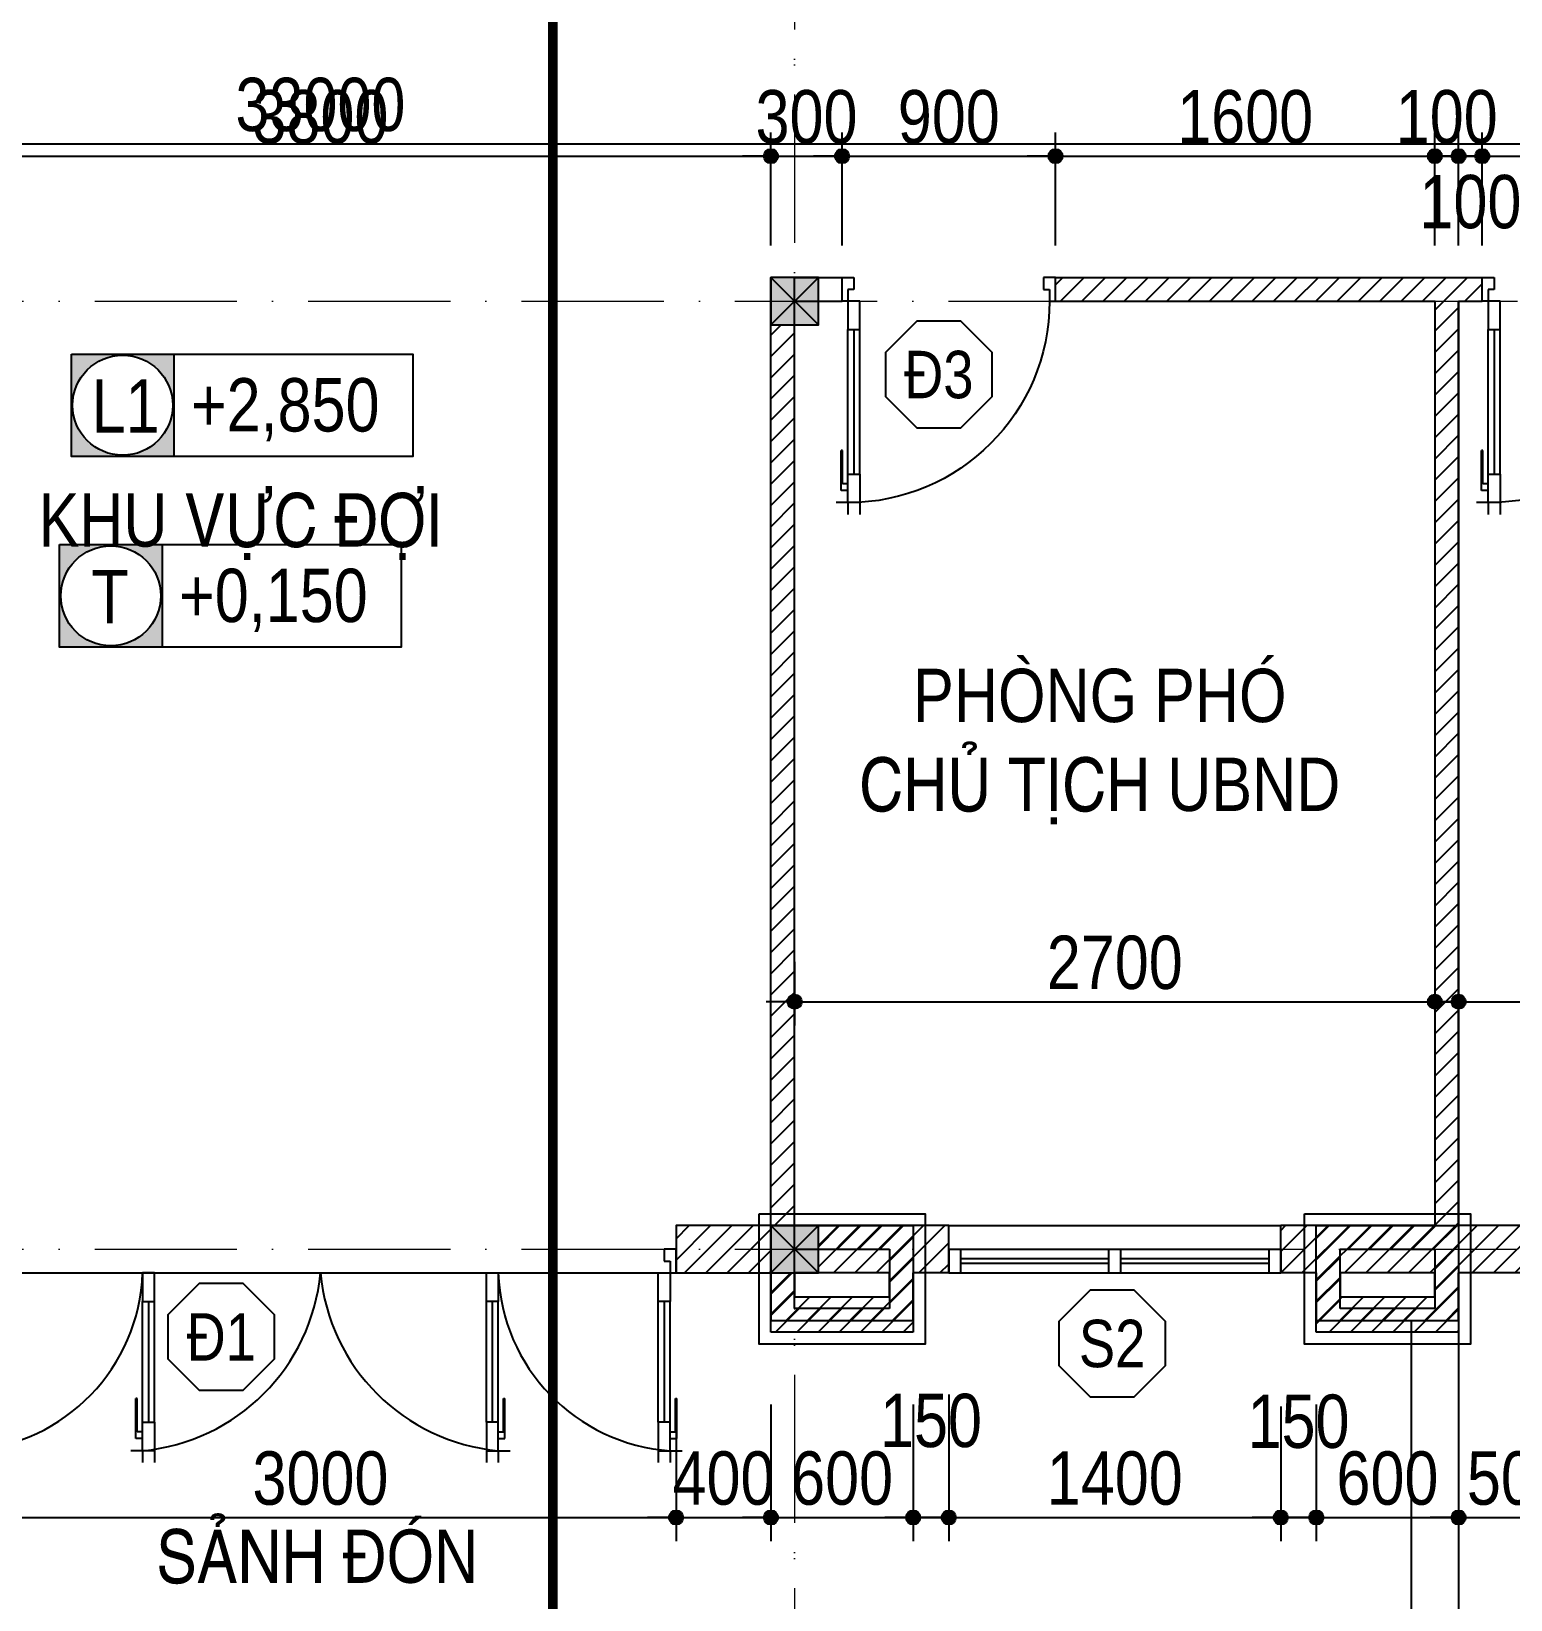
# Model space of a CAD drawing. Header units: millimetres. Extents: x 1201 to 176852, y 279 to 65351.
# Drawn here: x 21210 to 27449, y 11069 to 17686 of the extents above; entities that cross this region are included whole.
import ezdxf
from ezdxf.enums import TextEntityAlignment as Align

# ---------------------------------------------------------------- set-up
doc = ezdxf.new("R2010")
doc.units = ezdxf.units.MM
doc.linetypes.add('ACAD_ISO10W100', pattern=[18, 12, -3, 0, -3])
doc.linetypes.add('DASHED2', pattern=[0.375, 0.25, -0.125])
for name, color, linetype in [('009', 251, 'Continuous'), ('daucat', 220, 'Continuous'), ('DIM', 1, 'Continuous'), ('DOOR', 20, 'Continuous'), ('MEDIUM', 2, 'Continuous'), ('TAGS', 60, 'Continuous'), ('TEXT', 7, 'Continuous'), ('TUONG', 131, 'Continuous'), ('WALL', 4, 'Continuous')]:
    doc.layers.add(name, color=color, linetype=linetype)
for name, color, linetype, lineweight in [('CAY', 84, 'Continuous', 5), ('NET-THAY', 2, 'Continuous', 13), ('TRUC', 24, 'Continuous', 0)]:
    doc.layers.add(name, color=color, linetype=linetype, lineweight=lineweight)
doc.styles.add('1', font='', dxfattribs={"height": 250})
doc.styles.add('HEL-CONDENSE', font='')
doc.styles.add('VNI-HELVE-CONDENSEN', font='')
doc.styles.get('1').set_extended_font_data('VNI-Helve-Condense')
doc.styles.get('HEL-CONDENSE').set_extended_font_data('VNI-Helve-Condense')
doc.styles.get('VNI-HELVE-CONDENSEN').set_extended_font_data('VNI-Helve-Condense')
doc.dimstyles.new('D100', dxfattribs={"dimtxt": 225, "dimasz": 1.2, "dimexe": 100, "dimexo": 0, "dimgap": 50, "dimtad": 1, "dimdec": 0, "dimzin": 13, "dimdsep": 46, "dimtxsty": 'HEL-CONDENSE', "dimblk": 'D50', "dimcen": 0, "dimclrd": 1, "dimclre": 1, "dimclrt": 7, "dimadec": 0, "dimazin": 0, "dimtfac": 1, "dimtdec": 0, "dimtmove": 0, "dimatfit": 3, "dimldrblk": 'D50', "dimfxl": 1, "dimtolj": 1, "dimtzin": 13, "dimarcsym": 0})
pattern_1 = [(45, (-1293072.07, -361212.86), (-44.9012806, 44.9012806), [])]

# ---------------------------------------------------------------- blocks, each defined once
blk = doc.blocks.new('A$C27B14CF0')
at = {"layer": 'TAGS', "ltscale": 1000}
h = blk.add_hatch(color=8, dxfattribs=at)
h.paths.add_polyline_path([(249.9, 243.1), (-182.1, 243.1), (-182.1, -188.9), (249.9, -188.9)])
h.paths.add_polyline_path([(244.9, 27.1, -1), (-177.1, 27.1, -1)], flags=16)
blk.add_line((249.9, 243.1), (249.9, -188.9), dxfattribs=at)
blk.add_lwpolyline([(-182.1, 243.1), (1257.9, 243.1), (1257.9, -188.9), (-182.1, -188.9)], close=True, dxfattribs=at)
blk.add_circle((33.9, 27.1), 211, dxfattribs=at)
at = {"layer": 'TAGS', "ltscale": 1000, "style": 'VNI-HELVE-CONDENSEN'}
for p in [(-44.3, -83.7), (379.3, -83.7)]:
    blk.add_attdef('S', p, '', height=225, dxfattribs=at)
blk = doc.blocks.new('A$C225A2996')
at = {"layer": 'WALL'}
blk.add_hatch(color=4, dxfattribs=at).paths.add_polyline_path([(531.4, 81.6), (731.4, 81.6), (731.4, 281.6), (531.4, 281.6)])
at = {"layer": 'WALL', "color": 4}
for p, q in [((531.4, 281.6), (731.4, 81.6)), ((531.4, 81.6), (731.4, 281.6))]:
    blk.add_line(p, q, dxfattribs=at)
blk.add_lwpolyline([(531.4, 81.6), (731.4, 81.6), (731.4, 281.6), (531.4, 281.6)], close=True, dxfattribs=at)
blk = doc.blocks.new('D50')
at = {"layer": 'DIM'}
blk.add_hatch(color=256, dxfattribs=at).paths.add_polyline_path([(25, 0, 1), (-25, 0, 1)])
blk.add_line((25, 0), (100, 0), dxfattribs=at)
blk.add_circle((0, 0), 25, dxfattribs=at)
blk = doc.blocks.new('*D176')
at = {"layer": 'CAY', "color": 1, "lineweight": -2, "transparency": 16777216}
for p, q in [((5929.1, 17547.7), (5929.1, 17111.4)), ((38929.1, 17547.7), (38929.1, 17111.4)), ((5930.3, 17211.4), (38927.9, 17211.4))]:
    blk.add_line(p, q, dxfattribs=at)
at = {"layer": 'DEFPOINTS', "color": 0, "transparency": 16777216}
for p in [(5929.1, 17547.7), (38929.1, 17547.7), (38929.1, 17211.4)]:
    blk.add_point(p, dxfattribs=at)
at = {"layer": 'CAY', "color": 1, "lineweight": -2, "transparency": 16777216, "xscale": 1.199999999999999, "yscale": 1.199999999999999, "zscale": 1.199999999999999, "rotation": 180}
blk.add_blockref('D50', (5929.1, 17211.4), dxfattribs=at)
at = {"layer": 'CAY', "color": 1, "lineweight": -2, "transparency": 16777216, "xscale": 1.199999999999999, "yscale": 1.199999999999999, "zscale": 1.199999999999999}
blk.add_blockref('D50', (38929.1, 17211.4), dxfattribs=at)
at = {"layer": 'CAY', "color": 7, "transparency": 16777216, "insert": (22429.1, 17376.3), "char_height": 225, "attachment_point": 5, "style": 'HEL-CONDENSE'}
blk.add_mtext('\\A1;33000', dxfattribs=at)
blk = doc.blocks.new('A$C6E0044D6')
at = {"layer": 'DOOR'}
for p, q in [((-25, 925), (-25, 975)), ((25, 925), (25, 975)), ((-25, 925), (-75, 925)), ((-25, 874.1), (-53.3, 874.1)), ((-53.3, 874.1), (-53.3, 704.5)), ((25, 925), (-25, 925)), ((-25, 925), (-25, 805)), ((-25, 874.1), (-25, 845.9)), ((25, 805), (25, 925)), ((-25, 845.9), (-47.6, 845.9)), ((-47.6, 845.9), (-47.6, 704.5)), ((-25, 827.9), (-25, 195)), ((-25, 805), (25, 805)), ((0, 195), (0, 805)), ((25, 805), (25, 195)), ((-47.6, 704.5), (-53.3, 704.5)), ((-25, 195), (25, 195)), ((-25, 75), (-25, 195)), ((25, 195), (25, 75)), ((-25, 75), (-50, 75)), ((-50, 75), (-50, -25)), ((-25, 25), (-25, 75)), ((25, 75), (-25, 75)), ((825, 25), (825, 75)), ((825, 75), (850, 75)), ((850, 75), (850, -25)), ((0, 25), (-25, 25)), ((0, -25), (0, 25)), ((800, -25), (800, 25)), ((800, 25), (825, 25)), ((-50, -25), (0, -25)), ((850, -25), (800, -25))]:
    blk.add_line(p, q, dxfattribs=at)
at = {"layer": 'DOOR', "color": 251}
blk.add_arc((-25, 75), 850, 0, 90, dxfattribs=at)
blk = doc.blocks.new('s11')
at = {"layer": 'DOOR'}
for p, q in [((0, 0), (0, -100)), ((1400, 0), (0, 0)), ((50, 0), (50, -100)), ((1350, 0), (1350, -100)), ((1400, 0), (1400, -100)), ((1400, -100), (0, -100))]:
    blk.add_line(p, q, dxfattribs=at)
at = {"layer": 'DOOR', "linetype": 'ByBlock', "lineweight": -2}
for p, q in [((675, -100), (675, 0)), ((725, -100), (725, 0))]:
    blk.add_line(p, q, dxfattribs=at)
at = {"layer": 'DOOR', "color": 251}
for p, q in [((50, -40), (675, -40)), ((50, -60), (675, -60)), ((725, -40), (1350, -40)), ((725, -60), (1350, -60))]:
    blk.add_line(p, q, dxfattribs=at)
blk = doc.blocks.new('KH-CUADI')
at = {"layer": 'TAGS'}
blk.add_lwpolyline([(-124.3, 300), (-300, 124.3), (-300, -124.3), (-124.3, -300), (124.3, -300), (300, -124.3), (300, 124.3), (124.3, 300)], close=True, dxfattribs=at)
at = {"layer": 'TAGS', "style": 'VNI-HELVE-CONDENSEN'}
blk.add_attdef('D', text='', height=300, dxfattribs=at).set_placement((0, 0), align=Align.MIDDLE)
blk = doc.blocks.new('A$C64CC7D9A')
at = {"layer": 'DOOR'}
for p, q in [((-312.4, 362), (-312.4, 462)), ((-312.4, 462), (-262.4, 462)), ((-262.4, 412), (-287.4, 412)), ((-287.4, 412), (-287.4, 362)), ((-262.4, 462), (-262.4, 412)), ((2637.6, 462), (2637.6, 412)), ((2687.6, 462), (2637.6, 462)), ((2637.6, 412), (2662.6, 412)), ((2662.6, 412), (2662.6, 362)), ((2687.6, 362), (2687.6, 462)), ((-287.4, 362), (-312.4, 362)), ((-237.4, 362), (-287.4, 362)), ((-287.4, 362), (-287.4, 242)), ((-237.4, 242), (-237.4, 362)), ((487.6, 362), (437.6, 362)), ((437.6, 362), (437.6, 242)), ((487.6, 242), (487.6, 362)), ((1887.6, 242), (1887.6, 362)), ((1887.6, 362), (1937.6, 362)), ((1937.6, 362), (1937.6, 242)), ((2612.6, 242), (2612.6, 362)), ((2612.6, 362), (2662.6, 362)), ((2662.6, 362), (2687.6, 362)), ((2662.6, 362), (2662.6, 242)), ((-287.4, 242), (-237.4, 242)), ((-287.4, -290.9), (-287.4, 242)), ((-262.4, 242), (-262.4, -268)), ((-237.4, -268), (-237.4, 242)), ((437.6, 242), (487.6, 242)), ((437.6, -290.9), (437.6, 242)), ((462.6, 242), (462.6, -268)), ((487.6, -268), (487.6, 242)), ((1887.6, -268), (1887.6, 242)), ((1937.6, 242), (1887.6, 242)), ((1912.6, 242), (1912.6, -268)), ((1937.6, -290.9), (1937.6, 242)), ((2612.6, -268), (2612.6, 242)), ((2662.6, 242), (2612.6, 242)), ((2637.6, 242), (2637.6, -268)), ((2662.6, -290.9), (2662.6, 242)), ((-315.7, -337.1), (-315.7, -167.5)), ((-310, -167.5), (-315.7, -167.5)), ((-310, -308.9), (-310, -167.5)), ((409.3, -337.1), (409.3, -167.5)), ((415, -167.5), (409.3, -167.5)), ((415, -308.9), (415, -167.5)), ((1960.2, -308.9), (1960.2, -167.5)), ((1960.2, -167.5), (1965.9, -167.5)), ((1965.9, -337.1), (1965.9, -167.5)), ((2685.2, -308.9), (2685.2, -167.5)), ((2685.2, -167.5), (2690.9, -167.5)), ((2690.9, -337.1), (2690.9, -167.5)), ((-287.4, -308.9), (-310, -308.9)), ((-287.4, -268), (-237.4, -268)), ((-287.4, -388), (-287.4, -268)), ((-287.4, -337.1), (-287.4, -308.9)), ((-237.4, -268), (-237.4, -388)), ((437.6, -308.9), (415, -308.9)), ((437.6, -268), (487.6, -268)), ((437.6, -388), (437.6, -268)), ((437.6, -337.1), (437.6, -308.9)), ((487.6, -268), (487.6, -388)), ((1937.6, -268), (1887.6, -268)), ((1887.6, -268), (1887.6, -388)), ((1937.6, -388), (1937.6, -268)), ((1937.6, -337.1), (1937.6, -308.9)), ((1937.6, -308.9), (1960.2, -308.9)), ((2662.6, -268), (2612.6, -268)), ((2612.6, -268), (2612.6, -388)), ((2662.6, -388), (2662.6, -268)), ((2662.6, -337.1), (2662.6, -308.9)), ((2662.6, -308.9), (2685.2, -308.9)), ((-287.4, -388), (-337.4, -388)), ((-287.4, -337.1), (-315.7, -337.1)), ((-287.4, -388), (-287.4, -438)), ((-237.4, -388), (-287.4, -388)), ((-237.4, -388), (-237.4, -438)), ((437.6, -388), (387.6, -388)), ((437.6, -337.1), (409.3, -337.1)), ((437.6, -388), (437.6, -438)), ((487.6, -388), (437.6, -388)), ((487.6, -388), (487.6, -438)), ((1887.6, -388), (1887.6, -438)), ((1887.6, -388), (1937.6, -388)), ((1937.6, -337.1), (1965.9, -337.1)), ((1937.6, -388), (1937.6, -438)), ((1937.6, -388), (1987.6, -388)), ((2612.6, -388), (2612.6, -438)), ((2612.6, -388), (2662.6, -388)), ((2662.6, -337.1), (2690.9, -337.1)), ((2662.6, -388), (2662.6, -438)), ((2662.6, -388), (2712.6, -388))]:
    blk.add_line(p, q, dxfattribs=at)
at = {"layer": 'DOOR', "color": 251}
for centre, radius, start, end in [((-341.4, 389.6), 779.5, 273.97401, 357.96804), ((360.6, 439), 830.6, 275.32072, 354.67928), ((2014.6, 439), 830.6, 185.32072, 264.67928), ((2716.6, 389.6), 779.5, 182.03196, 266.02599)]:
    blk.add_arc(centre, radius, start, end, dxfattribs=at)
blk = doc.blocks.new('*D666')
at = {"layer": 'DEFPOINTS', "color": 0, "transparency": 16777216}
for p in [(20929.1, 11884.5), (23929.1, 11884.5), (23929.1, 11416)]:
    blk.add_point(p, dxfattribs=at)
at = {"layer": 'DIM', "color": 1, "lineweight": -2, "transparency": 16777216}
for p, q in [((20929.1, 11884.5), (20929.1, 11316)), ((23929.1, 11884.5), (23929.1, 11316)), ((20930.3, 11416), (23927.9, 11416))]:
    blk.add_line(p, q, dxfattribs=at)
at = {"layer": 'DIM', "color": 1, "lineweight": -2, "transparency": 16777216, "xscale": 1.199999999999999, "yscale": 1.199999999999999, "zscale": 1.199999999999999, "rotation": 180}
blk.add_blockref('D50', (20929.1, 11416), dxfattribs=at)
at = {"layer": 'DIM', "color": 1, "lineweight": -2, "transparency": 16777216, "xscale": 1.199999999999999, "yscale": 1.199999999999999, "zscale": 1.199999999999999}
blk.add_blockref('D50', (23929.1, 11416), dxfattribs=at)
at = {"layer": 'DIM', "color": 7, "transparency": 16777216, "insert": (22429.1, 11580.9), "char_height": 225, "attachment_point": 5, "style": 'HEL-CONDENSE'}
blk.add_mtext('\\A1;3000', dxfattribs=at)
blk = doc.blocks.new('*D667')
at = {"layer": 'DEFPOINTS', "color": 0, "transparency": 16777216}
for p in [(23929.1, 11884.5), (24329.1, 11892.8), (24329.1, 11416)]:
    blk.add_point(p, dxfattribs=at)
at = {"layer": 'DIM', "color": 1, "lineweight": -2, "transparency": 16777216}
for p, q in [((23929.1, 11884.5), (23929.1, 11316)), ((24329.1, 11892.8), (24329.1, 11316)), ((23930.3, 11416), (24327.9, 11416))]:
    blk.add_line(p, q, dxfattribs=at)
at = {"layer": 'DIM', "color": 1, "lineweight": -2, "transparency": 16777216, "xscale": 1.199999999999999, "yscale": 1.199999999999999, "zscale": 1.199999999999999, "rotation": 180}
blk.add_blockref('D50', (23929.1, 11416), dxfattribs=at)
at = {"layer": 'DIM', "color": 1, "lineweight": -2, "transparency": 16777216, "xscale": 1.199999999999999, "yscale": 1.199999999999999, "zscale": 1.199999999999999}
blk.add_blockref('D50', (24329.1, 11416), dxfattribs=at)
at = {"layer": 'DIM', "color": 7, "transparency": 16777216, "insert": (24129.1, 11580.9), "char_height": 225, "attachment_point": 5, "style": 'HEL-CONDENSE'}
blk.add_mtext('\\A1;400', dxfattribs=at)
blk = doc.blocks.new('*D668')
at = {"layer": 'DEFPOINTS', "color": 0, "transparency": 16777216}
for p in [(24329.1, 11892.8), (24929.1, 11892.8), (24929.1, 11416)]:
    blk.add_point(p, dxfattribs=at)
at = {"layer": 'DIM', "color": 1, "lineweight": -2, "transparency": 16777216}
for p, q in [((24329.1, 11892.8), (24329.1, 11316)), ((24929.1, 11892.8), (24929.1, 11316)), ((24330.3, 11416), (24927.9, 11416))]:
    blk.add_line(p, q, dxfattribs=at)
at = {"layer": 'DIM', "color": 1, "lineweight": -2, "transparency": 16777216, "xscale": 1.199999999999999, "yscale": 1.199999999999999, "zscale": 1.199999999999999, "rotation": 180}
blk.add_blockref('D50', (24329.1, 11416), dxfattribs=at)
at = {"layer": 'DIM', "color": 1, "lineweight": -2, "transparency": 16777216, "xscale": 1.199999999999999, "yscale": 1.199999999999999, "zscale": 1.199999999999999}
blk.add_blockref('D50', (24929.1, 11416), dxfattribs=at)
at = {"layer": 'DIM', "color": 7, "transparency": 16777216, "insert": (24629.1, 11580.9), "char_height": 225, "attachment_point": 5, "style": 'HEL-CONDENSE'}
blk.add_mtext('\\A1;600', dxfattribs=at)
blk = doc.blocks.new('*D669')
at = {"layer": 'DEFPOINTS', "color": 0, "transparency": 16777216}
for p in [(25079.1, 11934.5), (24929.1, 11892.8), (25079.1, 11416)]:
    blk.add_point(p, dxfattribs=at)
at = {"layer": 'DIM', "color": 1, "lineweight": -2, "transparency": 16777216}
for p, q in [((25079.1, 11934.5), (25079.1, 11316)), ((24929.1, 11892.8), (24929.1, 11316)), ((24930.3, 11416), (25077.9, 11416))]:
    blk.add_line(p, q, dxfattribs=at)
at = {"layer": 'DIM', "color": 1, "lineweight": -2, "transparency": 16777216, "xscale": 1.199999999999999, "yscale": 1.199999999999999, "zscale": 1.199999999999999, "rotation": 180}
blk.add_blockref('D50', (24929.1, 11416), dxfattribs=at)
at = {"layer": 'DIM', "color": 1, "lineweight": -2, "transparency": 16777216, "xscale": 1.199999999999999, "yscale": 1.199999999999999, "zscale": 1.199999999999999}
blk.add_blockref('D50', (25079.1, 11416), dxfattribs=at)
at = {"layer": 'DIM', "color": 7, "transparency": 16777216, "insert": (25004.1, 11824), "char_height": 225, "attachment_point": 5, "style": 'HEL-CONDENSE'}
blk.add_mtext('\\A1;150', dxfattribs=at)
blk = doc.blocks.new('*D670')
at = {"layer": 'DEFPOINTS', "color": 0, "transparency": 16777216}
for p in [(25079.1, 11934.5), (26479.1, 11884.5), (26479.1, 11416)]:
    blk.add_point(p, dxfattribs=at)
at = {"layer": 'DIM', "color": 1, "lineweight": -2, "transparency": 16777216}
for p, q in [((25079.1, 11934.5), (25079.1, 11316)), ((26479.1, 11884.5), (26479.1, 11316)), ((25080.3, 11416), (26477.9, 11416))]:
    blk.add_line(p, q, dxfattribs=at)
at = {"layer": 'DIM', "color": 1, "lineweight": -2, "transparency": 16777216, "xscale": 1.199999999999999, "yscale": 1.199999999999999, "zscale": 1.199999999999999, "rotation": 180}
blk.add_blockref('D50', (25079.1, 11416), dxfattribs=at)
at = {"layer": 'DIM', "color": 1, "lineweight": -2, "transparency": 16777216, "xscale": 1.199999999999999, "yscale": 1.199999999999999, "zscale": 1.199999999999999}
blk.add_blockref('D50', (26479.1, 11416), dxfattribs=at)
at = {"layer": 'DIM', "color": 7, "transparency": 16777216, "insert": (25779.1, 11580.9), "char_height": 225, "attachment_point": 5, "style": 'HEL-CONDENSE'}
blk.add_mtext('\\A1;1400', dxfattribs=at)
blk = doc.blocks.new('*D671')
at = {"layer": 'DEFPOINTS', "color": 0, "transparency": 16777216}
for p in [(26479.1, 11884.5), (26629.1, 11892.8), (26629.1, 11416)]:
    blk.add_point(p, dxfattribs=at)
at = {"layer": 'DIM', "color": 1, "lineweight": -2, "transparency": 16777216}
for p, q in [((26479.1, 11884.5), (26479.1, 11316)), ((26629.1, 11892.8), (26629.1, 11316)), ((26480.3, 11416), (26627.9, 11416))]:
    blk.add_line(p, q, dxfattribs=at)
at = {"layer": 'DIM', "color": 1, "lineweight": -2, "transparency": 16777216, "xscale": 1.199999999999999, "yscale": 1.199999999999999, "zscale": 1.199999999999999, "rotation": 180}
blk.add_blockref('D50', (26479.1, 11416), dxfattribs=at)
at = {"layer": 'DIM', "color": 1, "lineweight": -2, "transparency": 16777216, "xscale": 1.199999999999999, "yscale": 1.199999999999999, "zscale": 1.199999999999999}
blk.add_blockref('D50', (26629.1, 11416), dxfattribs=at)
at = {"layer": 'DIM', "color": 7, "transparency": 16777216, "insert": (26554.1, 11820.5), "char_height": 225, "attachment_point": 5, "style": 'HEL-CONDENSE'}
blk.add_mtext('\\A1;150', dxfattribs=at)
blk = doc.blocks.new('*D672')
at = {"layer": 'DEFPOINTS', "color": 0, "transparency": 16777216}
for p in [(26629.1, 11892.8), (27229.1, 11903.8), (27229.1, 11416)]:
    blk.add_point(p, dxfattribs=at)
at = {"layer": 'DIM', "color": 1, "lineweight": -2, "transparency": 16777216}
for p, q in [((26629.1, 11892.8), (26629.1, 11316)), ((27229.1, 11903.8), (27229.1, 11316)), ((26630.3, 11416), (27227.9, 11416))]:
    blk.add_line(p, q, dxfattribs=at)
at = {"layer": 'DIM', "color": 1, "lineweight": -2, "transparency": 16777216, "xscale": 1.199999999999999, "yscale": 1.199999999999999, "zscale": 1.199999999999999, "rotation": 180}
blk.add_blockref('D50', (26629.1, 11416), dxfattribs=at)
at = {"layer": 'DIM', "color": 1, "lineweight": -2, "transparency": 16777216, "xscale": 1.199999999999999, "yscale": 1.199999999999999, "zscale": 1.199999999999999}
blk.add_blockref('D50', (27229.1, 11416), dxfattribs=at)
at = {"layer": 'DIM', "color": 7, "transparency": 16777216, "insert": (26929.1, 11580.9), "char_height": 225, "attachment_point": 5, "style": 'HEL-CONDENSE'}
blk.add_mtext('\\A1;600', dxfattribs=at)
blk = doc.blocks.new('*D673')
at = {"layer": 'DEFPOINTS', "color": 0, "transparency": 16777216}
for p in [(27229.1, 11903.8), (27729.1, 11907.7), (27729.1, 11416)]:
    blk.add_point(p, dxfattribs=at)
at = {"layer": 'DIM', "color": 1, "lineweight": -2, "transparency": 16777216}
for p, q in [((27229.1, 11903.8), (27229.1, 11316)), ((27729.1, 11907.7), (27729.1, 11316)), ((27230.3, 11416), (27727.9, 11416))]:
    blk.add_line(p, q, dxfattribs=at)
at = {"layer": 'DIM', "color": 1, "lineweight": -2, "transparency": 16777216, "xscale": 1.199999999999999, "yscale": 1.199999999999999, "zscale": 1.199999999999999, "rotation": 180}
blk.add_blockref('D50', (27229.1, 11416), dxfattribs=at)
at = {"layer": 'DIM', "color": 1, "lineweight": -2, "transparency": 16777216, "xscale": 1.199999999999999, "yscale": 1.199999999999999, "zscale": 1.199999999999999}
blk.add_blockref('D50', (27729.1, 11416), dxfattribs=at)
at = {"layer": 'DIM', "color": 7, "transparency": 16777216, "insert": (27479.1, 11580.9), "char_height": 225, "attachment_point": 5, "style": 'HEL-CONDENSE'}
blk.add_mtext('\\A1;500', dxfattribs=at)
blk = doc.blocks.new('*D701')
at = {"layer": 'DEFPOINTS', "color": 0, "transparency": 16777216}
for p in [(24329.1, 17159.5), (20529.1, 16782.9), (24329.1, 16782.9)]:
    blk.add_point(p, dxfattribs=at)
at = {"layer": 'DIM', "color": 1, "lineweight": -2, "transparency": 16777216}
for p, q in [((20529.1, 16782.9), (20529.1, 17259.5)), ((24329.1, 16782.9), (24329.1, 17259.5)), ((20530.3, 17159.5), (24327.9, 17159.5))]:
    blk.add_line(p, q, dxfattribs=at)
at = {"layer": 'DIM', "color": 1, "lineweight": -2, "transparency": 16777216, "xscale": 1.199999999999999, "yscale": 1.199999999999999, "zscale": 1.199999999999999, "rotation": 180}
blk.add_blockref('D50', (20529.1, 17159.5), dxfattribs=at)
at = {"layer": 'DIM', "color": 1, "lineweight": -2, "transparency": 16777216, "xscale": 1.199999999999999, "yscale": 1.199999999999999, "zscale": 1.199999999999999}
blk.add_blockref('D50', (24329.1, 17159.5), dxfattribs=at)
at = {"layer": 'DIM', "color": 7, "transparency": 16777216, "insert": (22429.1, 17324.4), "char_height": 225, "attachment_point": 5, "style": 'HEL-CONDENSE'}
blk.add_mtext('\\A1;3800', dxfattribs=at)
blk = doc.blocks.new('*D702')
at = {"layer": 'DEFPOINTS', "color": 0, "transparency": 16777216}
for p in [(24629.1, 17159.5), (24329.1, 16782.9), (24629.1, 16782.9)]:
    blk.add_point(p, dxfattribs=at)
at = {"layer": 'DIM', "color": 1, "lineweight": -2, "transparency": 16777216}
for p, q in [((24329.1, 16782.9), (24329.1, 17259.5)), ((24629.1, 16782.9), (24629.1, 17259.5)), ((24330.3, 17159.5), (24627.9, 17159.5))]:
    blk.add_line(p, q, dxfattribs=at)
at = {"layer": 'DIM', "color": 1, "lineweight": -2, "transparency": 16777216, "xscale": 1.199999999999999, "yscale": 1.199999999999999, "zscale": 1.199999999999999, "rotation": 180}
blk.add_blockref('D50', (24329.1, 17159.5), dxfattribs=at)
at = {"layer": 'DIM', "color": 1, "lineweight": -2, "transparency": 16777216, "xscale": 1.199999999999999, "yscale": 1.199999999999999, "zscale": 1.199999999999999}
blk.add_blockref('D50', (24629.1, 17159.5), dxfattribs=at)
at = {"layer": 'DIM', "color": 7, "transparency": 16777216, "insert": (24479.1, 17324.4), "char_height": 225, "attachment_point": 5, "style": 'HEL-CONDENSE'}
blk.add_mtext('\\A1;300', dxfattribs=at)
blk = doc.blocks.new('*D703')
at = {"layer": 'DEFPOINTS', "color": 0, "transparency": 16777216}
for p in [(25529.1, 17159.5), (24629.1, 16782.9), (25529.1, 16782.9)]:
    blk.add_point(p, dxfattribs=at)
at = {"layer": 'DIM', "color": 1, "lineweight": -2, "transparency": 16777216}
for p, q in [((24629.1, 16782.9), (24629.1, 17259.5)), ((25529.1, 16782.9), (25529.1, 17259.5)), ((24630.3, 17159.5), (25527.9, 17159.5))]:
    blk.add_line(p, q, dxfattribs=at)
at = {"layer": 'DIM', "color": 1, "lineweight": -2, "transparency": 16777216, "xscale": 1.199999999999999, "yscale": 1.199999999999999, "zscale": 1.199999999999999, "rotation": 180}
blk.add_blockref('D50', (24629.1, 17159.5), dxfattribs=at)
at = {"layer": 'DIM', "color": 1, "lineweight": -2, "transparency": 16777216, "xscale": 1.199999999999999, "yscale": 1.199999999999999, "zscale": 1.199999999999999}
blk.add_blockref('D50', (25529.1, 17159.5), dxfattribs=at)
at = {"layer": 'DIM', "color": 7, "transparency": 16777216, "insert": (25079.1, 17324.4), "char_height": 225, "attachment_point": 5, "style": 'HEL-CONDENSE'}
blk.add_mtext('\\A1;900', dxfattribs=at)
blk = doc.blocks.new('*D704')
at = {"layer": 'DEFPOINTS', "color": 0, "transparency": 16777216}
for p in [(27129.1, 17159.5), (25529.1, 16782.9), (27129.1, 16782.9)]:
    blk.add_point(p, dxfattribs=at)
at = {"layer": 'DIM', "color": 1, "lineweight": -2, "transparency": 16777216}
for p, q in [((25529.1, 16782.9), (25529.1, 17259.5)), ((27129.1, 16782.9), (27129.1, 17259.5)), ((25530.3, 17159.5), (27127.9, 17159.5))]:
    blk.add_line(p, q, dxfattribs=at)
at = {"layer": 'DIM', "color": 1, "lineweight": -2, "transparency": 16777216, "xscale": 1.199999999999999, "yscale": 1.199999999999999, "zscale": 1.199999999999999, "rotation": 180}
blk.add_blockref('D50', (25529.1, 17159.5), dxfattribs=at)
at = {"layer": 'DIM', "color": 1, "lineweight": -2, "transparency": 16777216, "xscale": 1.199999999999999, "yscale": 1.199999999999999, "zscale": 1.199999999999999}
blk.add_blockref('D50', (27129.1, 17159.5), dxfattribs=at)
at = {"layer": 'DIM', "color": 7, "transparency": 16777216, "insert": (26329.1, 17324.4), "char_height": 225, "attachment_point": 5, "style": 'HEL-CONDENSE'}
blk.add_mtext('\\A1;1600', dxfattribs=at)
blk = doc.blocks.new('*D705')
at = {"layer": 'DEFPOINTS', "color": 0, "transparency": 16777216}
for p in [(28229.1, 17159.5), (27329.1, 16782.9), (28229.1, 16782.9)]:
    blk.add_point(p, dxfattribs=at)
at = {"layer": 'DIM', "color": 1, "lineweight": -2, "transparency": 16777216}
for p, q in [((27329.1, 16782.9), (27329.1, 17259.5)), ((28229.1, 16782.9), (28229.1, 17259.5)), ((27330.3, 17159.5), (28227.9, 17159.5))]:
    blk.add_line(p, q, dxfattribs=at)
at = {"layer": 'DIM', "color": 1, "lineweight": -2, "transparency": 16777216, "xscale": 1.199999999999999, "yscale": 1.199999999999999, "zscale": 1.199999999999999, "rotation": 180}
blk.add_blockref('D50', (27329.1, 17159.5), dxfattribs=at)
at = {"layer": 'DIM', "color": 1, "lineweight": -2, "transparency": 16777216, "xscale": 1.199999999999999, "yscale": 1.199999999999999, "zscale": 1.199999999999999}
blk.add_blockref('D50', (28229.1, 17159.5), dxfattribs=at)
at = {"layer": 'DIM', "color": 7, "transparency": 16777216, "insert": (27779.1, 17324.4), "char_height": 225, "attachment_point": 5, "style": 'HEL-CONDENSE'}
blk.add_mtext('\\A1;900', dxfattribs=at)
blk = doc.blocks.new('*D525')
at = {"layer": 'DEFPOINTS', "color": 0, "linetype": 'Continuous', "transparency": 16777216}
for p in [(27229.1, 17159.5), (27129.1, 16782.9), (27229.1, 16782.9)]:
    blk.add_point(p, dxfattribs=at)
at = {"layer": 'DIM', "color": 1, "linetype": 'Continuous', "lineweight": -2, "transparency": 16777216}
for p, q in [((27129.1, 16782.9), (27129.1, 17259.5)), ((27229.1, 16782.9), (27229.1, 17259.5)), ((27127.9, 17159.5), (27126.7, 17159.5)), ((27129.1, 17159.5), (27229.1, 17159.5)), ((27230.3, 17159.5), (27231.5, 17159.5))]:
    blk.add_line(p, q, dxfattribs=at)
at = {"layer": 'DIM', "color": 1, "linetype": 'Continuous', "lineweight": -2, "transparency": 16777216, "xscale": 1.199999999999999, "yscale": 1.199999999999999, "zscale": 1.199999999999999}
blk.add_blockref('D50', (27129.1, 17159.5), dxfattribs=at)
at = {"layer": 'DIM', "color": 1, "linetype": 'Continuous', "lineweight": -2, "transparency": 16777216, "xscale": 1.199999999999999, "yscale": 1.199999999999999, "zscale": 1.199999999999999, "rotation": 180}
blk.add_blockref('D50', (27229.1, 17159.5), dxfattribs=at)
at = {"layer": 'DIM', "color": 7, "linetype": 'Continuous', "transparency": 16777216, "insert": (27179.1, 17324.4), "char_height": 225, "attachment_point": 5, "style": 'HEL-CONDENSE'}
blk.add_mtext('\\A1;100', dxfattribs=at)
blk = doc.blocks.new('*D526')
at = {"layer": 'DEFPOINTS', "color": 0, "linetype": 'Continuous', "transparency": 16777216}
for p in [(27329.1, 17159.5), (27229.1, 16782.9), (27329.1, 16782.9)]:
    blk.add_point(p, dxfattribs=at)
at = {"layer": 'DIM', "color": 1, "linetype": 'Continuous', "lineweight": -2, "transparency": 16777216}
for p, q in [((27229.1, 16782.9), (27229.1, 17259.5)), ((27329.1, 16782.9), (27329.1, 17259.5)), ((27227.9, 17159.5), (27226.7, 17159.5)), ((27229.1, 17159.5), (27329.1, 17159.5)), ((27330.3, 17159.5), (27331.5, 17159.5))]:
    blk.add_line(p, q, dxfattribs=at)
at = {"layer": 'DIM', "color": 1, "linetype": 'Continuous', "lineweight": -2, "transparency": 16777216, "xscale": 1.199999999999999, "yscale": 1.199999999999999, "zscale": 1.199999999999999}
blk.add_blockref('D50', (27229.1, 17159.5), dxfattribs=at)
at = {"layer": 'DIM', "color": 1, "linetype": 'Continuous', "lineweight": -2, "transparency": 16777216, "xscale": 1.199999999999999, "yscale": 1.199999999999999, "zscale": 1.199999999999999, "rotation": 180}
blk.add_blockref('D50', (27329.1, 17159.5), dxfattribs=at)
at = {"layer": 'DIM', "color": 7, "linetype": 'Continuous', "transparency": 16777216, "insert": (27279.1, 16966.3), "char_height": 225, "attachment_point": 5, "style": 'HEL-CONDENSE'}
blk.add_mtext('\\A1;100', dxfattribs=at)
blk = doc.blocks.new('*D585')
at = {"layer": 'DEFPOINTS', "color": 0, "transparency": 16777216}
for p in [(24429.1, 13759.8), (27129.1, 13759.8), (27129.1, 13591.9)]:
    blk.add_point(p, dxfattribs=at)
at = {"layer": 'DIM', "color": 1, "lineweight": -2, "transparency": 16777216}
for p, q in [((24429.1, 13759.8), (24429.1, 13491.9)), ((27129.1, 13759.8), (27129.1, 13491.9)), ((24430.3, 13591.9), (27127.9, 13591.9))]:
    blk.add_line(p, q, dxfattribs=at)
at = {"layer": 'DIM', "color": 1, "lineweight": -2, "transparency": 16777216, "xscale": 1.199999999999999, "yscale": 1.199999999999999, "zscale": 1.199999999999999, "rotation": 180}
blk.add_blockref('D50', (24429.1, 13591.9), dxfattribs=at)
at = {"layer": 'DIM', "color": 1, "lineweight": -2, "transparency": 16777216, "xscale": 1.199999999999999, "yscale": 1.199999999999999, "zscale": 1.199999999999999}
blk.add_blockref('D50', (27129.1, 13591.9), dxfattribs=at)
at = {"layer": 'DIM', "color": 7, "transparency": 16777216, "insert": (25779.1, 13756.8), "char_height": 225, "attachment_point": 5, "style": 'HEL-CONDENSE'}
blk.add_mtext('\\A1;2700', dxfattribs=at)
blk = doc.blocks.new('*D586')
at = {"layer": 'DEFPOINTS', "color": 0, "transparency": 16777216}
for p in [(27229.1, 13874.7), (29929.1, 13874.7), (29929.1, 13591.9)]:
    blk.add_point(p, dxfattribs=at)
at = {"layer": 'DIM', "color": 1, "lineweight": -2, "transparency": 16777216}
for p, q in [((27229.1, 13874.7), (27229.1, 13491.9)), ((29929.1, 13874.7), (29929.1, 13491.9)), ((27230.3, 13591.9), (29927.9, 13591.9))]:
    blk.add_line(p, q, dxfattribs=at)
at = {"layer": 'DIM', "color": 1, "lineweight": -2, "transparency": 16777216, "xscale": 1.199999999999999, "yscale": 1.199999999999999, "zscale": 1.199999999999999, "rotation": 180}
blk.add_blockref('D50', (27229.1, 13591.9), dxfattribs=at)
at = {"layer": 'DIM', "color": 1, "lineweight": -2, "transparency": 16777216, "xscale": 1.199999999999999, "yscale": 1.199999999999999, "zscale": 1.199999999999999}
blk.add_blockref('D50', (29929.1, 13591.9), dxfattribs=at)
at = {"layer": 'DIM', "color": 7, "transparency": 16777216, "insert": (28579.1, 13756.8), "char_height": 225, "attachment_point": 5, "style": 'HEL-CONDENSE'}
blk.add_mtext('\\A1;2700', dxfattribs=at)

msp = doc.modelspace()

# ---------------------------------------------------------------- hatches: boundary and pattern name
at = {"layer": '009'}
h = msp.add_hatch(dxfattribs=at)
h.set_pattern_fill('ANSI31', color=256, scale=20, style=0)
h.set_pattern_definition(pattern_1)
h.paths.add_polyline_path([(15029.078, 18547.694), (15029.078, 18447.694), (18729.078, 18447.694), (18729.078, 18547.694)])
h.paths.add_polyline_path([(19929.078, 18547.694), (19929.078, 18447.694), (20329.078, 18447.694), (20329.078, 18547.694)])
h.paths.add_polyline_path([(20529.078, 19935.15), (20429.078, 19886.693), (20429.078, 18647.694), (20529.078, 18647.694)])
h.paths.add_polyline_path([(20529.078, 22447.694), (20429.078, 22447.694), (20429.078, 19886.693), (20529.078, 19935.15)])
h.paths.add_polyline_path([(20729.078, 22647.694), (20729.078, 22847.694), (20129.078, 22847.694), (20129.078, 22647.694), (19879.078, 22647.694), (19879.078, 22447.694), (20329.078, 22447.694), (20329.078, 22647.694), (20229.078, 22647.694), (20229.078, 22747.694), (20629.078, 22747.694), (20629.078, 22647.694), (20529.078, 22647.694), (20529.078, 22447.694), (21079.078, 22447.694), (21079.078, 22647.694)])
h.paths.add_polyline_path([(18479.078, 22447.694), (18479.078, 22647.694), (18229.078, 22647.694), (18229.078, 22847.694), (17629.078, 22847.694), (17629.078, 22647.694), (17129.078, 22647.694), (17129.078, 22447.694)])
h.paths.add_polyline_path([(18129.078, 22647.694), (18129.078, 22747.694), (17729.078, 22747.694), (17729.078, 22647.694)], flags=17)
h.paths.add_polyline_path([(23779.078, 22647.694), (23779.078, 22447.694), (24329.078, 22447.694), (24329.078, 22647.694), (24229.078, 22647.694), (24229.078, 22747.694), (24629.078, 22747.694), (24629.078, 22647.694), (24529.078, 22647.694), (24529.078, 22447.694), (24979.078, 22447.694), (24979.078, 22647.694), (24729.078, 22647.694), (24729.078, 22847.694), (24129.078, 22847.694), (24129.078, 22647.694)])
h.paths.add_polyline_path([(24329.078, 18647.694), (24429.078, 18647.694), (24429.078, 22447.694), (24329.078, 22447.694)])
h.paths.add_polyline_path([(24529.078, 18547.694), (24529.078, 18447.694), (24929.078, 18447.694), (24929.078, 18547.694)])
h.paths.add_polyline_path([(29829.078, 18447.694), (29829.078, 18547.694), (26129.078, 18547.694), (26129.078, 18447.694)])
h.paths.add_polyline_path([(27229.078, 22647.694), (27229.078, 22847.694), (26629.078, 22847.694), (26629.078, 22647.694), (26379.078, 22647.694), (26379.078, 22447.694), (27729.078, 22447.694), (27729.078, 22647.694)])
h.paths.add_polyline_path([(27129.078, 22647.694), (27129.078, 22747.694), (26729.078, 22747.694), (26729.078, 22647.694)], flags=17)
h.paths.add_polyline_path([(30729.078, 22447.694), (30729.078, 22647.694), (30229.078, 22647.694), (30229.078, 22847.694), (29629.078, 22847.694), (29629.078, 22647.694), (29129.078, 22647.694), (29129.078, 22447.694), (29829.078, 22447.694), (29829.078, 22647.694), (29729.078, 22647.694), (29729.078, 22747.694), (30129.078, 22747.694), (30129.078, 22647.694), (30029.078, 22647.694), (30029.078, 22447.694)])
h.paths.add_polyline_path([(25529.078, 16647.694), (25529.078, 16547.694), (27129.078, 16547.694), (27129.078, 12647.694), (26479.078, 12647.694), (26479.078, 12447.694), (26629.078, 12447.694), (26629.078, 12247.694), (27229.078, 12247.694), (27229.078, 12447.694), (27729.078, 12447.694), (27729.078, 12647.694), (27229.078, 12647.694), (27229.078, 16547.694), (27329.078, 16547.694), (27329.078, 16647.694)])
h.paths.add_polyline_path([(27129.078, 12447.694), (26729.078, 12447.694), (26729.078, 12347.694), (27129.078, 12347.694)], flags=17)
h.paths.add_polyline_path([(24429.078, 16447.694), (24329.078, 16447.694), (24329.078, 12647.694), (24429.078, 12647.694)])
h.paths.add_polyline_path([(20529.078, 12647.694), (20529.078, 12447.694), (20929.078, 12447.694), (20929.078, 12647.694)])
h.paths.add_polyline_path([(19779.078, 12647.694), (19779.078, 12447.694), (19929.078, 12447.694), (19929.078, 12247.694), (20529.078, 12247.694), (20529.078, 12447.694), (20429.078, 12447.694), (20429.078, 12347.694), (20029.078, 12347.694), (20029.078, 12447.694), (20329.078, 12447.694), (20329.078, 12647.694)])
h.paths.add_polyline_path([(29135.149, 18232.344), (29135.149, 18763.044), (29477.449, 18763.044), (29477.449, 18232.344)], flags=9)
h = msp.add_hatch(dxfattribs=at)
h.set_pattern_fill('ANSI31', color=256, scale=20, style=0)
h.set_pattern_definition(pattern_1)
h.paths.add_polyline_path([(24829.078, 12447.694), (24829.078, 12347.694), (24429.078, 12347.694), (24429.078, 12447.694), (24329.078, 12447.694), (24329.078, 12247.694), (24929.078, 12247.694), (24929.078, 12447.694), (25079.078, 12447.694), (25079.078, 12647.694), (24529.078, 12647.694), (24529.078, 12447.694)])
h.paths.add_polyline_path([(24329.078, 12447.694), (24329.078, 12647.694), (23929.078, 12647.694), (23929.078, 12447.694)])
h.paths.add_polyline_path([(29829.078, 12647.694), (29129.078, 12647.694), (29129.078, 12447.694), (29629.078, 12447.694), (29629.078, 12247.694), (30229.078, 12247.694), (30229.078, 12447.694), (30729.078, 12447.694), (30729.078, 12647.694), (30029.078, 12647.694), (30029.078, 12447.694), (30129.078, 12447.694), (30129.078, 12347.694), (29729.078, 12347.694), (29729.078, 12447.694), (29829.078, 12447.694)])
h.paths.add_polyline_path([(32129.078, 12647.694), (32129.078, 12447.694), (32829.078, 12447.694), (32829.078, 12647.694)])
h.paths.add_polyline_path([(29929.078, 12647.694), (30029.078, 12647.694), (30029.078, 16447.694), (29929.078, 16447.694)])
h.paths.add_polyline_path([(31029.078, 16647.694), (31029.078, 16547.694), (32829.078, 16547.694), (32829.078, 16647.694)])
h.paths.add_polyline_path([(29829.078, 16547.694), (29829.078, 16647.694), (28229.078, 16647.694), (28229.078, 16547.694)])
h.paths.add_polyline_path([(29135.149, 12277.844), (29135.149, 12817.544), (29477.449, 12817.544), (29477.449, 12277.844)], flags=9)
h.paths.add_polyline_path([(30299.511, 12077.844), (30299.511, 12617.544), (30641.811, 12617.544), (30641.811, 12077.844)], flags=9)
h.paths.add_polyline_path([(29135.149, 16332.344), (29135.149, 16863.044), (29477.449, 16863.044), (29477.449, 16332.344)], flags=9)
h = msp.add_hatch(dxfattribs=at)
h.set_pattern_fill('ANSI31', color=256, scale=20, style=0)
h.set_pattern_definition([(45, (-1293494.614, -402769.946), (-44.9012806, 44.9012806), [])])
h.paths.add_polyline_path([(29629.078, 12197.694), (30229.078, 12197.694), (30229.078, 12647.694), (30029.078, 12647.694), (30029.078, 12547.694), (30129.078, 12547.694), (30129.078, 12297.694), (29729.078, 12297.694), (29729.078, 12547.694), (29829.078, 12547.694), (29829.078, 12647.694), (29629.078, 12647.694)])
h.paths.add_polyline_path([(26629.078, 12647.694), (26629.078, 12197.694), (27229.078, 12197.694), (27229.078, 12647.694)])
h.paths.add_polyline_path([(27129.078, 12547.694), (27129.078, 12297.694), (26729.078, 12297.694), (26729.078, 12547.694)], flags=16)
h.paths.add_polyline_path([(24829.078, 12547.694), (24829.078, 12297.694), (24429.078, 12297.694), (24429.078, 12447.694), (24329.078, 12447.694), (24329.078, 12197.694), (24929.078, 12197.694), (24929.078, 12647.694), (24529.078, 12647.694), (24529.078, 12547.694)])

# ---------------------------------------------------------------- linework, layer by layer
at = {"layer": 'daucat', "linetype": 'DASHED2', "ltscale": 2000, "const_width": 40}
msp.add_lwpolyline([(23409.042, 24619.951), (23409.042, 1790.788)], dxfattribs=at)
at = {"layer": 'MEDIUM'}
msp.add_line((25079.078, 12647.694), (26479.078, 12647.694), dxfattribs=at)
at = {"layer": 'NET-THAY', "linetype": 'ByBlock', "lineweight": -2}
msp.add_line((20929.078, 12447.694), (23929.078, 12447.694), dxfattribs=at)
for points in [[(24279.078, 12697.694), (24979.078, 12697.694), (24979.078, 12147.694), (24279.078, 12147.694)], [(26579.078, 12697.694), (27279.078, 12697.694), (27279.078, 12147.694), (26579.078, 12147.694)]]:
    msp.add_lwpolyline(points, close=True, dxfattribs=at)
for points in [[(27029.078, 12247.694), (27029.078, 10647.694), (24329.078, 10647.694), (24329.078, 4097.694)], [(27229.078, 12247.694), (27229.078, 10447.694), (24529.078, 10447.694), (24529.078, 4097.694)]]:
    msp.add_lwpolyline(points, dxfattribs=at)
at = {"layer": 'TRUC', "linetype": 'ACAD_ISO10W100', "ltscale": 50}
for points in [[(24429.078, 24619.951), (24429.078, 3517.922)], [(24429.078, 24594.951), (24429.078, 3517.922)], [(3475.094, 16547.694), (41245.405, 16547.694)], [(3475.094, 16547.694), (41245.405, 16547.694)], [(3475.094, 12547.694), (41245.405, 12547.694)], [(3475.094, 12547.694), (41245.405, 12547.694)]]:
    msp.add_lwpolyline(points, dxfattribs=at)
at = {"layer": 'TUONG'}
for p, q in [((24629.078, 16547.694), (24629.078, 16647.694)), ((25529.078, 16547.694), (25529.078, 16647.694)), ((27329.078, 16547.694), (27329.078, 16647.694)), ((27229.078, 16547.694), (27229.078, 12647.694)), ((24329.078, 12197.694), (24329.078, 12647.694)), ((24329.078, 12647.694), (24929.078, 12647.694)), ((24929.078, 12647.694), (24929.078, 12197.694)), ((25079.078, 12447.694), (25079.078, 12647.694)), ((26479.078, 12447.694), (26479.078, 12647.694)), ((26629.078, 12197.694), (26629.078, 12647.694)), ((26629.078, 12647.694), (27229.078, 12647.694)), ((27229.078, 12647.694), (27229.078, 12197.694)), ((24429.078, 12297.694), (24429.078, 12547.694)), ((24429.078, 12547.694), (24829.078, 12547.694)), ((24829.078, 12547.694), (24829.078, 12297.694)), ((26729.078, 12297.694), (26729.078, 12547.694)), ((26729.078, 12547.694), (27129.078, 12547.694)), ((27129.078, 12547.694), (27129.078, 12297.694)), ((24829.078, 12297.694), (24429.078, 12297.694)), ((27129.078, 12297.694), (26729.078, 12297.694)), ((24929.078, 12197.694), (24329.078, 12197.694)), ((27229.078, 12197.694), (26629.078, 12197.694))]:
    msp.add_line(p, q, dxfattribs=at)
at = {"layer": 'TUONG', "color": 4}
msp.add_line((27229.078, 12647.694), (27229.078, 16547.694), dxfattribs=at)
at = {"layer": 'TUONG'}
for points in [[(24329.078, 12422.694), (24329.078, 16647.694)], [(24429.078, 16647.694), (24629.078, 16647.694)], [(24429.078, 12422.694), (24429.078, 16647.694)], [(25529.078, 16647.694), (27329.078, 16647.694)], [(24429.078, 16547.694), (24629.078, 16547.694)], [(25529.078, 16547.694), (27129.078, 16547.694), (27129.078, 12647.694), (26479.078, 12647.694)], [(27229.078, 16547.694), (27329.078, 16547.694)], [(24329.078, 12647.694), (23929.078, 12647.694), (23929.078, 12447.694), (24329.078, 12447.694)], [(25079.078, 12647.694), (24429.078, 12647.694)], [(27729.078, 12647.694), (27229.078, 12647.694)], [(24329.078, 12447.694), (24329.078, 12247.694), (24929.078, 12247.694), (24929.078, 12447.694)], [(24829.078, 12447.694), (24429.078, 12447.694)], [(24429.078, 12447.694), (24429.078, 12347.694), (24829.078, 12347.694), (24829.078, 12447.694)], [(25079.078, 12447.694), (24929.078, 12447.694)], [(26629.078, 12447.694), (26479.078, 12447.694)], [(26629.078, 12447.694), (26629.078, 12247.694), (27229.078, 12247.694), (27229.078, 12447.694)], [(27129.078, 12447.694), (26729.078, 12447.694)], [(26729.078, 12447.694), (26729.078, 12347.694), (27129.078, 12347.694), (27129.078, 12447.694)], [(27729.078, 12447.694), (27229.078, 12447.694)]]:
    msp.add_lwpolyline(points, dxfattribs=at)

# ---------------------------------------------------------------- block references
at = {"layer": 'DOOR', "xscale": -1, "rotation": 180}
for p in [(24679.078, 16622.694), (27379.078, 16622.694)]:
    msp.add_blockref('A$C6E0044D6', p, dxfattribs=at)
at = {"layer": 'DOOR'}
msp.add_blockref('A$C64CC7D9A', (21241.467, 12085.708), dxfattribs=at)
at = {"layer": 'DOOR', "xscale": -1}
msp.add_blockref('s11', (26479.078, 12547.694), dxfattribs=at)
at = {"layer": 'TAGS', "linetype": 'Continuous'}
ref = msp.add_blockref('KH-CUADI', (25037.042, 16238.394), dxfattribs=dict(at, xscale=0.75, yscale=0.75, zscale=0.75, rotation=180))
ref.add_attrib('D', 'Ñ3', dxfattribs={"color": 7, "height": 200, "style": 'VNI-HELVE-CONDENSEN'}).set_placement((25037.042, 16238.394), align=Align.MIDDLE)
at = {"layer": 'TAGS', "ltscale": 1000}
ref = msp.add_blockref('A$C27B14CF0', (21561.141, 16081.595), dxfattribs=at)
ref.add_attrib('S', 'L1', (21463.88, 15993.002), dxfattribs={"color": 7, "ltscale": 1000, "height": 225, "style": 'VNI-HELVE-CONDENSEN'})
ref.add_attrib('S', '+2,850', (21882.878, 15997.938), dxfattribs={"color": 7, "ltscale": 1000, "height": 225, "style": 'VNI-HELVE-CONDENSEN'})
ref = msp.add_blockref('A$C27B14CF0', (21511.208, 15277.542), dxfattribs=at)
ref.add_attrib('S', 'T', (21462.836, 15188.949), dxfattribs={"color": 7, "ltscale": 1000, "height": 225, "style": 'VNI-HELVE-CONDENSEN'})
ref.add_attrib('S', '+0,150', (21832.944, 15193.885), dxfattribs={"color": 7, "ltscale": 1000, "height": 225, "style": 'VNI-HELVE-CONDENSEN'})
at = {"layer": 'TAGS', "linetype": 'Continuous'}
ref = msp.add_blockref('KH-CUADI', (22010.622, 12178.031), dxfattribs=dict(at, xscale=0.75, yscale=0.75, zscale=0.75, rotation=180))
ref.add_attrib('D', 'Ñ1', dxfattribs={"color": 7, "height": 200, "style": 'VNI-HELVE-CONDENSEN'}).set_placement((22010.622, 12178.031), align=Align.MIDDLE)
ref = msp.add_blockref('KH-CUADI', (25767.914, 12150.214), dxfattribs=dict(at, xscale=0.75, yscale=0.75, zscale=0.75, rotation=180))
ref.add_attrib('D', 'S2', dxfattribs={"color": 7, "height": 200, "style": 'VNI-HELVE-CONDENSEN'}).set_placement((25767.914, 12150.214), align=Align.MIDDLE)
at = {"layer": 'TUONG', "color": 4}
for p in [(23797.688, 16366.061), (23797.688, 16366.061), (23797.688, 12366.061), (23797.688, 12366.061)]:
    msp.add_blockref('A$C225A2996', p, dxfattribs=at)

# ---------------------------------------------------------------- texts
at = {"layer": 'TEXT', "char_height": 225, "attachment_point": 2, "style": '1'}
for s, insert in [('KHU VÖÏC ÑÔÏI', (22092.781, 15737.057)), ('PHOØNG PHOÙ\\PCHUÛ TÒCH UBND', (25716.051, 14996.819)), ('SAÛNH ÑOÙN', (22415.843, 11365.309))]:
    msp.add_mtext(s, dxfattribs=dict(at, insert=insert))

# ---------------------------------------------------------------- dimensions: what is measured, and where the dimension line sits
at = {"layer": 'CAY'}
dim = msp.add_linear_dim(base=(38929.078, 17211.362), p1=(5929.078, 17547.694), p2=(38929.078, 17547.694), dimstyle='D100', dxfattribs=at)
dim.commit()
dim.dimension.update_dxf_attribs({"geometry": '*D176', "text_midpoint": (22429.078, 17376.262)})
at = {"layer": 'DIM'}
for base, p1, p2, picture, middle in [((24329.078, 17159.466), (20529.078, 16782.908), (24329.078, 16782.908), '*D701', (22429.078, 17324.366)), ((25529.078, 17159.466), (24629.078, 16782.908), (25529.078, 16782.908), '*D703', (25079.078, 17324.366)), ((27129.078, 17159.466), (25529.078, 16782.908), (27129.078, 16782.908), '*D704', (26329.078, 17324.366)), ((28229.078, 17159.466), (27329.078, 16782.908), (28229.078, 16782.908), '*D705', (27779.078, 17324.366)), ((27129.078, 13591.93), (24429.078, 13759.821), (27129.078, 13759.821), '*D585', (25779.078, 13756.83)), ((29929.078, 13591.93), (27229.078, 13874.696), (29929.078, 13874.696), '*D586', (28579.078, 13756.83)), ((26479.078, 11415.964), (25079.078, 11934.526), (26479.078, 11884.526), '*D670', (25779.078, 11580.864)), ((23929.078, 11415.964), (20929.078, 11884.526), (23929.078, 11884.526), '*D666', (22429.078, 11580.864)), ((24929.078, 11415.964), (24329.078, 11892.771), (24929.078, 11892.771), '*D668', (24629.078, 11580.864)), ((27229.078, 11415.964), (26629.078, 11892.771), (27229.078, 11903.837), '*D672', (26929.078, 11580.864))]:
    dim = msp.add_linear_dim(base=base, p1=p1, p2=p2, dimstyle='D100', override={"dimtmove": 1}, dxfattribs=at)
    dim.commit()
    dim.dimension.update_dxf_attribs({"geometry": picture, "text_midpoint": middle})
for base, p1, p2, picture, middle in [((24629.078, 17159.466), (24329.078, 16782.908), (24629.078, 16782.908), '*D702', (24479.078, 17159.466)), ((25079.078, 11415.964), (24929.078, 11892.771), (25079.078, 11934.526), '*D669', (25004.078, 11659.132)), ((26629.078, 11415.964), (26479.078, 11884.526), (26629.078, 11892.771), '*D671', (26554.078, 11655.637)), ((24329.078, 11415.964), (23929.078, 11884.526), (24329.078, 11892.771), '*D667', (24129.078, 11415.964)), ((27729.078, 11415.964), (27229.078, 11903.837), (27729.078, 11907.691), '*D673', (27479.078, 11415.964))]:
    dim = msp.add_linear_dim(base=base, p1=p1, p2=p2, dimstyle='D100', override={"dimtmove": 1}, dxfattribs=at)
    dim.commit()
    dim.dimension.update_dxf_attribs({"geometry": picture, "text_midpoint": middle, "dimtype": 160})
at = {"layer": 'DIM', "linetype": 'Continuous'}
dim = msp.add_linear_dim(base=(27229.078, 17159.466), p1=(27129.078, 16782.908), p2=(27229.078, 16782.908), dimstyle='D100', dxfattribs=at)
dim.commit()
dim.dimension.update_dxf_attribs({"geometry": '*D525', "text_midpoint": (27179.078, 17159.466), "dimtype": 160})
dim = msp.add_linear_dim(base=(27329.078, 17159.466), p1=(27229.078, 16782.908), p2=(27329.078, 16782.908), dimstyle='D100', override={"dimtmove": 2}, dxfattribs=at)
dim.commit()
dim.dimension.update_dxf_attribs({"geometry": '*D526', "text_midpoint": (27279.078, 16966.266), "dimtype": 160})

doc.saveas('drawing.dxf')
